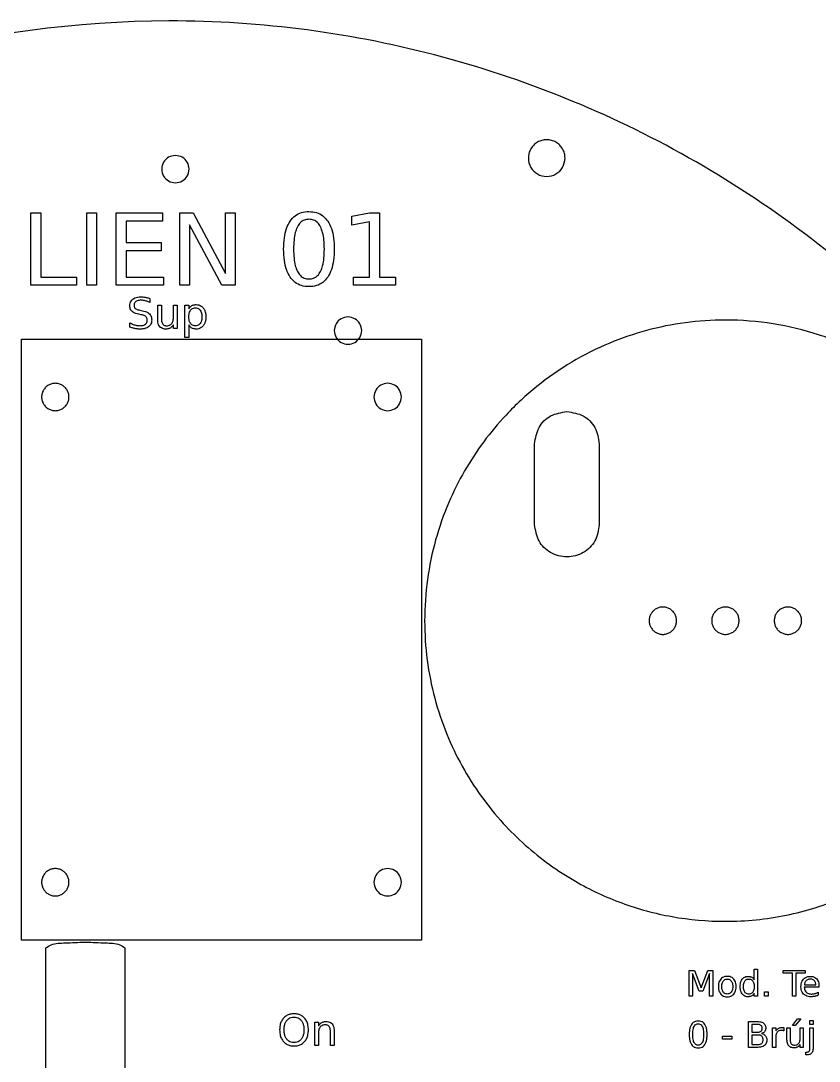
# Model space of a CAD drawing. Extents: x 0 to 245, y 0 to 210.
# Drawn here: x 90.3 to 169.6, y 106.5 to 209.8 of the extents above; entities that cross this region are included whole.
import ezdxf

# ---------------------------------------------------------------- set-up
doc = ezdxf.new("R2010")
doc.units = 0
doc.layers.add('Capa_1', color=7, linetype='CONTINUOUS')

msp = doc.modelspace()

# ---------------------------------------------------------------- linework, layer by layer
at = {"layer": 'Capa_1', "color": 7}
for p, q in [((105.647532, 196.469889), (105.647532, 196.469889)), ((144.336967, 196.201368), (144.336967, 196.201368)), ((122.782451, 180.429025), (122.782451, 180.429025)), ((95.083063, 172.474839), (95.083063, 172.474839)), ((128.083061, 172.474839), (128.083061, 172.474839)), ((144.520942, 171.025046), (144.520942, 171.025046)), ((141.31387, 159.800298), (141.31387, 167.817974)), ((147.728014, 167.817974), (147.728014, 159.800298)), ((155.40406, 150.257408), (155.40406, 150.257408)), ((161.612949, 150.257408), (161.612949, 150.257408)), ((167.821838, 150.257408), (167.821838, 150.257408)), ((95.083063, 124.274839), (95.083063, 124.274839)), ((128.083061, 124.274839), (128.083061, 124.274839)), ((96.66853, 118.333627), (96.766851, 118.333627)), ((96.66853, 118.333627), (96.66853, 118.333627)), ((92.792188, 102.976598), (92.792188, 117.766755)), ((100.643192, 117.766755), (100.643192, 102.976598))]:
    msp.add_line(p, q, dxfattribs=at)
at = {"layer": 'Capa_1', "color": 5}
for p, q in [((91.291605, 190.766921), (92.274753, 190.766921)), ((91.291605, 183.573539), (91.291605, 190.766921)), ((91.291605, 190.766921), (91.291605, 190.766921)), ((92.274753, 190.766921), (92.274753, 184.392611)), ((96.840065, 190.766921), (97.823214, 190.766921)), ((96.840065, 183.573539), (96.840065, 190.766921)), ((96.840065, 190.766921), (96.840065, 190.766921)), ((97.823214, 190.766921), (97.823214, 183.573539)), ((99.779775, 190.766921), (104.374291, 190.766921)), ((99.779775, 183.573539), (99.779775, 190.766921)), ((99.779775, 190.766921), (99.779775, 190.766921)), ((104.374291, 190.766921), (104.374291, 189.947849)), ((106.0875, 190.766921), (107.411342, 190.766921)), ((106.0875, 183.573539), (106.0875, 190.766921)), ((106.0875, 190.766921), (106.0875, 190.766921)), ((107.411342, 190.766921), (110.633343, 184.749148)), ((110.633343, 184.749148), (110.633343, 190.766921)), ((110.633343, 190.766921), (111.58729, 190.766921)), ((111.58729, 190.766921), (111.58729, 183.573539)), ((118.907364, 190.897009), (118.907364, 190.897009)), ((123.180653, 190.42002), (124.918197, 190.766921)), ((123.180653, 189.533495), (123.180653, 190.42002)), ((124.918197, 190.766921), (125.901346, 190.766921)), ((125.901346, 190.766921), (125.901346, 184.392611)), ((104.374291, 189.947849), (100.762924, 189.947849)), ((100.762924, 189.947849), (100.762924, 187.81826)), ((110.263446, 183.573539), (107.041447, 189.591312)), ((107.041447, 189.591312), (107.041447, 183.573539)), ((118.907364, 190.126118), (118.907364, 190.126118)), ((124.92793, 189.880395), (123.180653, 189.533495)), ((124.92793, 184.392611), (124.92793, 189.880395)), ((100.762924, 187.81826), (104.223411, 187.81826)), ((104.223411, 187.81826), (104.223411, 186.999188)), ((104.223411, 186.999188), (100.762924, 186.999188)), ((100.762924, 186.999188), (100.762924, 184.392611)), ((92.274753, 184.392611), (95.813113, 184.392611)), ((95.813113, 184.392611), (95.813113, 183.573539)), ((100.762924, 184.392611), (104.461898, 184.392611)), ((104.461898, 184.392611), (104.461898, 183.573539)), ((123.321797, 184.392611), (124.92793, 184.392611)), ((123.321797, 183.573539), (123.321797, 184.392611)), ((123.321797, 184.392611), (123.321797, 184.392611)), ((125.901346, 184.392611), (127.507479, 184.392611)), ((127.507479, 184.392611), (127.507479, 183.573539)), ((95.813113, 183.573539), (91.291605, 183.573539)), ((97.823214, 183.573539), (96.840065, 183.573539)), ((104.461898, 183.573539), (99.779775, 183.573539)), ((107.041447, 183.573539), (106.0875, 183.573539)), ((111.58729, 183.573539), (110.263446, 183.573539)), ((127.507479, 183.573539), (123.321797, 183.573539)), ((103.107545, 182.264286), (103.107545, 181.857076)), ((103.107545, 182.264286), (103.107545, 182.264286)), ((102.129828, 181.096397), (102.382008, 181.044722)), ((103.888894, 180.193094), (103.888894, 181.594559)), ((103.888894, 181.594559), (104.269231, 181.594559)), ((104.269231, 181.594559), (104.269231, 180.207564)), ((104.84594, 181.650371), (104.84594, 181.650371)), ((104.84594, 181.650371), (104.84594, 181.650371)), ((105.447455, 180.281977), (105.447455, 181.594559)), ((105.447455, 181.594559), (105.827791, 181.594559)), ((105.827791, 181.594559), (105.827791, 179.279456)), ((106.600872, 178.398889), (106.600872, 181.594559)), ((106.600872, 181.594559), (106.983277, 181.594559)), ((106.983277, 181.594559), (106.983277, 181.243158)), ((101.133505, 179.415882), (101.133505, 179.845828)), ((102.260051, 180.647847), (102.005803, 180.697456)), ((103.888894, 180.193094), (103.888894, 180.193094)), ((108.277255, 180.434939), (108.277255, 180.434939)), ((105.447455, 179.279456), (105.447455, 179.634989)), ((105.827791, 179.279456), (105.447455, 179.279456)), ((106.983277, 179.626722), (106.983277, 178.398889)), ((106.983277, 179.626722), (106.983277, 179.626722)), ((106.983277, 178.398889), (106.600872, 178.398889)), ((156.661764, 115.526506), (157.180251, 115.526506)), ((156.661764, 112.954745), (156.661764, 115.526506)), ((156.661764, 115.526506), (156.661764, 115.526506)), ((157.662563, 113.449114), (156.999383, 115.213002)), ((156.999383, 115.213002), (156.999383, 112.954745)), ((157.180251, 115.526506), (157.836542, 113.776398)), ((157.836542, 113.776398), (158.496279, 115.526506)), ((158.675422, 115.213002), (158.012242, 113.449114)), ((158.496279, 115.526506), (159.014763, 115.526506)), ((158.675422, 112.954745), (158.675422, 115.213002)), ((159.014763, 115.526506), (159.014763, 112.954745)), ((160.441032, 114.930507), (160.441032, 114.930507)), ((163.119595, 114.591165), (163.119595, 115.635029)), ((163.119595, 115.635029), (163.436545, 115.635029)), ((163.436545, 115.635029), (163.436545, 112.954745)), ((165.992806, 115.526506), (168.168384, 115.526506)), ((165.992806, 115.233675), (165.992806, 115.526506)), ((165.992806, 115.526506), (165.992806, 115.526506)), ((166.905756, 115.233675), (165.992806, 115.233675)), ((166.905756, 112.954745), (166.905756, 115.233675)), ((168.168384, 115.233675), (167.255432, 115.233675)), ((167.255432, 115.233675), (167.255432, 112.954745)), ((168.168384, 115.526506), (168.168384, 115.233675)), ((160.441032, 114.661789), (160.441032, 114.661789)), ((162.039559, 113.917648), (162.039559, 113.917648)), ((163.119595, 114.591165), (163.119595, 114.591165)), ((169.542976, 113.843578), (168.085701, 113.843578)), ((168.096036, 114.089902), (169.226026, 114.091595)), ((169.226026, 114.091595), (169.226026, 114.091626)), ((169.542976, 113.998609), (169.542976, 113.843578)), ((169.542976, 113.998609), (169.542976, 113.998609)), ((156.999383, 112.954745), (156.661764, 112.954745)), ((158.012242, 113.449114), (157.662563, 113.449114)), ((159.014763, 112.954745), (158.675422, 112.954745)), ((163.119595, 112.954745), (163.119595, 113.244133)), ((163.436545, 112.954745), (163.119595, 112.954745)), ((164.134175, 113.392271), (164.497633, 113.392271)), ((164.134175, 112.954745), (164.134175, 113.392271)), ((164.134175, 113.392271), (164.134175, 113.392271)), ((164.497633, 112.954745), (164.134175, 112.954745)), ((164.497633, 113.392271), (164.497633, 112.954745)), ((167.255432, 112.954745), (166.905756, 112.954745)), ((169.468906, 113.352653), (169.468906, 113.05293)), ((117.428311, 111.218088), (117.428311, 111.218088)), ((117.428311, 110.879091), (117.428311, 110.879091)), ((166.919537, 110.048598), (167.401849, 110.696276)), ((167.744636, 110.696276), (167.183084, 110.048598)), ((167.401849, 110.696276), (167.744636, 110.696276)), ((167.401849, 110.696276), (167.401849, 110.696276)), ((119.476765, 108.076161), (119.476765, 110.391267)), ((119.476765, 110.391267), (119.85917, 110.391267)), ((119.85917, 110.391267), (119.85917, 110.031597)), ((157.5506, 110.493016), (157.5506, 110.493016)), ((157.5506, 110.21741), (157.5506, 110.21741)), ((162.542541, 110.446506), (163.431377, 110.446506)), ((162.542541, 107.874745), (162.542541, 110.446506)), ((162.542541, 110.446506), (162.542541, 110.446506)), ((162.890496, 110.160564), (162.890496, 109.385418)), ((163.405537, 110.160564), (162.890496, 110.160564)), ((162.890496, 110.160564), (162.890496, 110.160564)), ((164.935162, 107.874736), (164.935162, 109.803988)), ((164.935162, 109.803988), (165.253833, 109.803988)), ((165.253833, 109.803988), (165.253833, 109.504265)), ((166.06343, 109.833282), (166.065123, 109.507722)), ((166.36832, 108.63611), (166.36832, 109.803996)), ((166.36832, 109.803996), (166.68527, 109.803996)), ((166.68527, 109.803996), (166.68527, 108.648166)), ((167.183084, 110.048598), (166.919537, 110.048598)), ((167.16586, 109.850507), (167.16586, 109.850507)), ((167.16586, 109.850507), (167.16586, 109.850507)), ((167.667121, 108.710179), (167.667121, 109.803996)), ((167.667121, 109.803996), (167.98407, 109.803996)), ((167.98407, 109.803996), (167.98407, 107.874745)), ((168.640361, 110.555029), (168.957311, 110.555029)), ((168.640361, 110.153675), (168.640361, 110.555029)), ((168.640361, 110.555029), (168.640361, 110.555029)), ((168.957311, 110.153675), (168.640361, 110.153675)), ((168.640361, 109.803996), (168.957311, 109.803996)), ((168.640361, 107.840294), (168.640361, 109.803996)), ((168.640361, 109.803996), (168.640361, 109.803996)), ((168.957311, 110.555029), (168.957311, 110.153675)), ((168.957311, 109.803996), (168.957311, 107.840294)), ((119.85917, 109.384608), (119.85917, 108.076161)), ((121.035326, 108.076161), (121.035326, 109.461091)), ((121.415662, 109.473491), (121.415662, 108.076161)), ((121.415662, 109.473491), (121.415662, 109.473491)), ((159.970777, 108.982343), (160.899231, 108.982343)), ((159.970777, 108.699844), (159.970777, 108.982343)), ((159.970777, 108.982343), (159.970777, 108.982343)), ((160.899231, 108.699844), (159.970777, 108.699844)), ((160.899231, 108.982343), (160.899231, 108.699844)), ((162.890496, 109.385418), (163.405537, 109.385418)), ((162.890496, 109.10292), (162.890496, 108.160687)), ((163.448601, 109.10292), (162.890496, 109.10292)), ((162.890496, 109.10292), (162.890496, 109.10292)), ((165.253833, 108.891038), (165.253833, 107.874736)), ((166.065123, 109.507722), (166.065151, 109.507719)), ((166.36832, 108.63611), (166.36832, 108.63611)), ((119.85917, 108.076161), (119.476765, 108.076161)), ((121.415662, 108.076161), (121.035326, 108.076161)), ((163.465828, 107.874745), (162.542541, 107.874745)), ((162.890496, 108.160687), (163.448601, 108.160687)), ((165.253833, 107.874736), (164.935162, 107.874736)), ((167.667121, 107.874745), (167.667121, 108.171022)), ((167.98407, 107.874745), (167.667121, 107.874745)), ((168.244175, 107.140939), (168.244175, 107.409657)), ((168.244175, 107.409657), (168.328579, 107.409657)), ((168.364754, 107.140939), (168.244175, 107.140939))]:
    msp.add_line(p, q, dxfattribs=at)
at = {"layer": 'Capa_1', "color": 1}
for p, q in [((90.365286, 178.233727), (130.083062, 178.233727)), ((90.365286, 118.515951), (90.365286, 178.233727)), ((130.083062, 178.233727), (130.083062, 118.515951)), ((130.083062, 118.515951), (90.365286, 118.515951))]:
    msp.add_line(p, q, dxfattribs=at)
at = {"layer": 'Capa_1', "color": 7}
for points, knots in [([(209.823611, 105.000001), (209.124812, 95.827077), (207.732996, 77.557137), (196.734645, 51.988948), (180.000205, 30.022756), (158.007991, 13.176952), (132.432446, 2.595843), (95.915034, -2.282518), (50.065132, 10.013891), (10.042083, 50.115769), (-4.830713, 105.000001), (10.042083, 159.884233), (50.065132, 199.986111), (95.915034, 212.28252), (132.432446, 207.404159), (158.007991, 196.823051), (180.000205, 179.977246), (196.734645, 158.011054), (207.732996, 132.442866), (209.124812, 114.172926), (209.823611, 105.000001)], [0, 0, 0, 0, 27.440188, 54.6533, 82.093488, 109.533676, 136.746788, 164.186976, 218.994957, 272.177351, 326.985332, 381.793314, 434.975707, 489.783689, 517.223877, 544.436988, 571.877177, 599.317365, 626.530476, 653.970665, 653.970665, 653.970665, 653.970665]), ([(144.336967, 196.201368), (144.286845, 195.879895), (144.188087, 195.246482), (143.462084, 194.549169), (142.515011, 194.29071), (141.558111, 194.549377), (140.86101, 195.245669), (140.646954, 196.043334), (140.73184, 196.678581), (140.915915, 197.123653), (141.208982, 197.505738), (141.591126, 197.798779), (142.035937, 197.983019), (142.513349, 198.046049), (142.990809, 197.98302), (143.435477, 197.798775), (143.818147, 197.505754), (144.109255, 197.123597), (144.300598, 196.678791), (144.32481, 196.360949), (144.336967, 196.201368)], [0, 0, 0, 0, 0.953491, 1.878702, 2.832193, 3.785684, 4.710894, 5.664385, 6.141761, 6.615186, 7.092562, 7.569937, 8.043363, 8.520738, 8.998114, 9.471539, 9.948915, 10.42629, 10.899716, 11.377091, 11.377091, 11.377091, 11.377091]), ([(105.647532, 196.469889), (105.887081, 196.432541), (106.359076, 196.358951), (106.878703, 195.817954), (107.07124, 195.112248), (106.878703, 194.399132), (106.359076, 193.879924), (105.647532, 193.687244), (104.935988, 193.879924), (104.41636, 194.399132), (104.223823, 195.112248), (104.41636, 195.817954), (104.935988, 196.358951), (105.407982, 196.432541), (105.647532, 196.469889)], [0, 0, 0, 0, 0.710507, 1.399941, 2.110449, 2.820956, 3.51039, 4.220897, 4.931405, 5.620839, 6.331346, 7.041853, 7.731287, 8.441795, 8.441795, 8.441795, 8.441795]), ([(122.782451, 180.429025), (123.022, 180.391676), (123.493995, 180.318086), (124.013622, 179.777089), (124.206159, 179.071383), (124.013622, 178.358267), (123.493995, 177.839059), (122.782451, 177.646379), (122.070907, 177.839059), (121.551279, 178.358267), (121.358742, 179.071383), (121.551279, 179.777089), (122.070907, 180.318086), (122.542901, 180.391676), (122.782451, 180.429025)], [0, 0, 0, 0, 0.710507, 1.399941, 2.110449, 2.820956, 3.51039, 4.220897, 4.931405, 5.620839, 6.331346, 7.041853, 7.731287, 8.441795, 8.441795, 8.441795, 8.441795]), ([(95.083063, 172.474839), (95.074004, 172.355925), (95.055962, 172.119081), (94.91338, 171.787628), (94.696456, 171.502859), (94.411305, 171.28451), (94.079954, 171.147218), (93.724168, 171.100251), (93.368417, 171.147218), (93.036963, 171.28451), (92.752194, 171.502859), (92.533845, 171.787628), (92.396553, 172.119081), (92.349587, 172.474839), (92.396553, 172.830597), (92.533845, 173.16205), (92.752194, 173.446819), (93.036963, 173.665167), (93.368417, 173.80246), (93.724168, 173.849426), (94.079954, 173.80246), (94.411305, 173.665167), (94.696456, 173.446819), (94.91338, 173.16205), (95.055962, 172.830597), (95.074004, 172.593753), (95.083063, 172.474839)], [0, 0, 0, 0, 0.355723, 0.708502, 1.064225, 1.419948, 1.772727, 2.12845, 2.484173, 2.836952, 3.192675, 3.548398, 3.901177, 4.2569, 4.612623, 4.965402, 5.321125, 5.676848, 6.029627, 6.38535, 6.741073, 7.093852, 7.449575, 7.805298, 8.158078, 8.5138, 8.5138, 8.5138, 8.5138]), ([(128.083061, 172.474839), (128.045712, 172.235289), (127.972122, 171.763295), (127.431126, 171.243668), (126.72542, 171.05113), (126.012305, 171.243669), (125.493098, 171.763296), (125.300418, 172.474839), (125.493098, 173.186382), (126.012305, 173.706009), (126.72542, 173.898548), (127.431126, 173.70601), (127.972122, 173.186383), (128.045712, 172.714388), (128.083061, 172.474839)], [0, 0, 0, 0, 0.710507, 1.399941, 2.110449, 2.820955, 3.510388, 4.220895, 4.931401, 5.620834, 6.331341, 7.041848, 7.731282, 8.441789, 8.441789, 8.441789, 8.441789]), ([(141.31387, 167.817974), (141.401388, 168.380824), (141.573636, 169.488584), (142.850333, 170.765281), (143.958093, 170.937528), (144.520942, 171.025046)], [0, 0, 0, 0, 1.678889, 3.304272, 4.98316, 4.98316, 4.98316, 4.98316]), ([(144.520942, 171.025046), (145.083791, 170.937528), (146.191551, 170.765281), (147.468249, 169.488584), (147.640496, 168.380824), (147.728014, 167.817974)], [0, 0, 0, 0, 1.678889, 3.304272, 4.983161, 4.983161, 4.983161, 4.983161]), ([(147.728014, 159.800298), (147.640495, 159.234084), (147.468248, 158.119701), (146.191551, 156.891991), (144.520942, 156.441425), (142.850333, 156.891991), (141.573636, 158.119701), (141.401388, 159.234084), (141.31387, 159.800298)], [0, 0, 0, 0, 1.678888, 3.304271, 4.98316, 6.662048, 8.287432, 9.96632, 9.96632, 9.96632, 9.96632]), ([(155.40406, 150.257408), (155.395001, 150.138494), (155.376959, 149.90165), (155.234377, 149.570197), (155.017453, 149.285428), (154.732302, 149.067079), (154.400951, 148.929787), (154.045166, 148.88282), (153.689415, 148.929787), (153.35796, 149.067079), (153.073191, 149.285428), (152.854842, 149.570197), (152.71755, 149.90165), (152.670584, 150.257408), (152.71755, 150.613166), (152.854842, 150.944619), (153.073191, 151.229388), (153.35796, 151.447737), (153.689415, 151.585029), (154.045166, 151.631995), (154.400951, 151.585029), (154.732302, 151.447737), (155.017453, 151.229388), (155.234377, 150.944619), (155.376959, 150.613166), (155.395001, 150.376322), (155.40406, 150.257408)], [0, 0, 0, 0, 0.355723, 0.708502, 1.064225, 1.419948, 1.772727, 2.12845, 2.484173, 2.836952, 3.192675, 3.548398, 3.901177, 4.2569, 4.612623, 4.965402, 5.321125, 5.676848, 6.029627, 6.38535, 6.741073, 7.093852, 7.449575, 7.805298, 8.158078, 8.5138, 8.5138, 8.5138, 8.5138]), ([(161.612949, 150.257408), (161.60389, 150.138494), (161.585848, 149.90165), (161.443266, 149.570197), (161.226342, 149.285428), (160.941191, 149.067079), (160.60984, 148.929787), (160.254054, 148.88282), (159.898304, 148.929787), (159.566849, 149.067079), (159.28208, 149.285428), (159.063731, 149.570197), (158.926439, 149.90165), (158.879473, 150.257408), (158.926439, 150.613166), (159.063731, 150.944619), (159.28208, 151.229388), (159.566849, 151.447737), (159.898304, 151.585029), (160.254054, 151.631995), (160.60984, 151.585029), (160.941191, 151.447737), (161.226342, 151.229388), (161.443266, 150.944619), (161.585848, 150.613166), (161.60389, 150.376322), (161.612949, 150.257408)], [0, 0, 0, 0, 0.355723, 0.708502, 1.064225, 1.419948, 1.772727, 2.12845, 2.484173, 2.836952, 3.192675, 3.548398, 3.901177, 4.2569, 4.612623, 4.965402, 5.321125, 5.676848, 6.029627, 6.38535, 6.741073, 7.093852, 7.449575, 7.805298, 8.158078, 8.5138, 8.5138, 8.5138, 8.5138]), ([(167.821838, 150.257408), (167.812779, 150.138494), (167.794737, 149.90165), (167.652155, 149.570197), (167.435231, 149.285428), (167.15008, 149.067079), (166.818729, 148.929787), (166.462943, 148.88282), (166.107193, 148.929787), (165.775738, 149.067079), (165.490969, 149.285428), (165.27262, 149.570197), (165.135328, 149.90165), (165.088362, 150.257408), (165.135328, 150.613166), (165.27262, 150.944619), (165.490969, 151.229388), (165.775738, 151.447737), (166.107193, 151.585029), (166.462943, 151.631995), (166.818729, 151.585029), (167.15008, 151.447737), (167.435231, 151.229388), (167.652155, 150.944619), (167.794737, 150.613166), (167.812779, 150.376322), (167.821838, 150.257408)], [0, 0, 0, 0, 0.355723, 0.708502, 1.064225, 1.419948, 1.772727, 2.12845, 2.484173, 2.836952, 3.192675, 3.548398, 3.901177, 4.2569, 4.612623, 4.965402, 5.321125, 5.676848, 6.029627, 6.38535, 6.741073, 7.093852, 7.449575, 7.805298, 8.158078, 8.5138, 8.5138, 8.5138, 8.5138]), ([(95.083063, 124.274839), (95.074004, 124.155925), (95.055962, 123.919081), (94.91338, 123.587628), (94.696456, 123.302859), (94.411305, 123.08451), (94.079954, 122.947218), (93.724168, 122.900252), (93.368417, 122.947218), (93.036963, 123.08451), (92.752194, 123.302859), (92.533845, 123.587628), (92.396553, 123.919081), (92.349587, 124.274839), (92.396553, 124.630597), (92.533845, 124.96205), (92.752194, 125.246819), (93.036963, 125.465168), (93.368417, 125.60246), (93.724168, 125.649427), (94.079954, 125.60246), (94.411305, 125.465168), (94.696456, 125.246819), (94.91338, 124.96205), (95.055962, 124.630597), (95.074004, 124.393753), (95.083063, 124.274839)], [0, 0, 0, 0, 0.355723, 0.708502, 1.064225, 1.419948, 1.772727, 2.12845, 2.484173, 2.836952, 3.192675, 3.548398, 3.901177, 4.2569, 4.612623, 4.965402, 5.321125, 5.676848, 6.029627, 6.38535, 6.741073, 7.093852, 7.449575, 7.805298, 8.158078, 8.5138, 8.5138, 8.5138, 8.5138]), ([(128.083061, 124.274839), (128.045712, 124.035289), (127.972122, 123.563295), (127.431126, 123.043668), (126.72542, 122.85113), (126.012305, 123.043669), (125.493098, 123.563296), (125.300418, 124.274839), (125.493098, 124.986382), (126.012305, 125.506009), (126.72542, 125.698548), (127.431126, 125.50601), (127.972122, 124.986383), (128.045712, 124.514389), (128.083061, 124.274839)], [0, 0, 0, 0, 0.710507, 1.399941, 2.110449, 2.820955, 3.510388, 4.220895, 4.931401, 5.620834, 6.331341, 7.041848, 7.731282, 8.441789, 8.441789, 8.441789, 8.441789]), ([(92.792188, 117.766755), (92.964593, 117.872312), (93.540055, 118.224647), (94.910816, 118.25757), (96.021349, 118.305623), (96.66853, 118.333627)], [0, 0, 0, 0, 0.600527, 2.004468, 3.965408, 3.965408, 3.965408, 3.965408]), ([(96.766851, 118.333627), (97.414031, 118.305623), (98.524564, 118.25757), (99.895325, 118.224647), (100.470787, 117.872312), (100.643192, 117.766755)], [0, 0, 0, 0, 1.960939, 3.36488, 3.965408, 3.965408, 3.965408, 3.965408])]:
    msp.add_open_spline(points, degree=3, knots=knots, dxfattribs=at)
at = {"layer": 'Capa_1', "color": 5}
for points, knots in [([(117.038409, 184.387794), (116.907452, 184.627961), (116.624223, 185.147387), (116.436331, 186.102425), (116.375127, 187.162993), (116.432576, 188.227675), (116.635342, 189.172794), (116.989281, 189.935061), (117.499143, 190.498336), (118.163838, 190.845147), (118.653042, 190.87927), (118.907364, 190.897009)], [0, 0, 0, 0, 0.816618, 1.766152, 2.884084, 4.004154, 4.953688, 5.76838, 6.495782, 7.195963, 7.954096, 7.954096, 7.954096, 7.954096]), ([(118.907364, 190.897009), (119.160823, 190.878869), (119.648049, 190.843997), (120.320958, 190.503247), (120.619415, 190.128908), (120.771453, 189.938213)], [0, 0, 0, 0, 0.757598, 1.456336, 2.181899, 2.181899, 2.181899, 2.181899]), ([(120.771453, 189.938213), (120.903417, 189.698842), (121.189022, 189.180781), (121.378143, 188.225113), (121.439764, 187.164431), (121.381782, 186.099673), (121.177112, 185.15408), (120.821452, 184.393789), (120.313109, 183.827803), (119.649821, 183.492831), (118.906591, 183.402747), (118.166348, 183.494226), (117.492148, 183.823373), (117.191484, 184.197379), (117.038409, 184.387794)], [0, 0, 0, 0, 0.815881, 1.765782, 2.885886, 4.003853, 4.953754, 5.771557, 6.495158, 7.193163, 7.950685, 8.708743, 9.408193, 10.133637, 10.133637, 10.133637, 10.133637]), ([(118.907364, 190.126118), (118.748489, 190.111854), (118.436577, 190.083851), (118.025587, 189.803715), (117.724801, 189.364416), (117.522007, 188.768686), (117.404999, 188.018968), (117.371622, 187.163266), (117.408106, 186.310109), (117.513174, 185.554469), (117.685913, 185.131916), (117.763602, 184.941872)], [0, 0, 0, 0, 0.471794, 0.926245, 1.434879, 2.046794, 2.797907, 3.705221, 4.610396, 5.361509, 5.975435, 5.975435, 5.975435, 5.975435]), ([(117.763602, 184.941872), (117.852669, 184.796408), (118.021501, 184.520669), (118.43819, 184.253365), (118.907759, 184.180077), (119.379231, 184.252557), (119.791018, 184.522096), (120.090328, 184.96448), (120.295619, 185.558104), (120.414218, 186.308466), (120.448153, 187.164145), (120.411199, 188.017394), (120.30501, 188.773549), (120.129823, 189.194867), (120.051125, 189.384134)], [0, 0, 0, 0, 0.506467, 0.960046, 1.431747, 1.905578, 2.359157, 2.864353, 3.479214, 4.230602, 5.135803, 6.043142, 6.79453, 7.407384, 7.407384, 7.407384, 7.407384]), ([(120.051125, 189.384134), (119.962948, 189.529946), (119.795791, 189.806363), (119.37848, 190.083669), (119.066584, 190.111772), (118.907364, 190.126118)], [0, 0, 0, 0, 0.507368, 0.961819, 1.435743, 1.435743, 1.435743, 1.435743]), ([(102.005803, 180.697456), (101.9107, 180.719105), (101.735734, 180.758934), (101.50558, 180.855217), (101.327205, 180.977262), (101.203725, 181.135763), (101.133749, 181.328153), (101.11322, 181.552733), (101.139009, 181.790839), (101.238236, 182.017316), (101.404931, 182.198593), (101.628209, 182.330366), (101.901646, 182.407444), (102.148, 182.424691), (102.350711, 182.418385), (102.498414, 182.405221), (102.647995, 182.383281), (102.799579, 182.352471), (102.95352, 182.313423), (103.055718, 182.28082), (103.107545, 182.264286)], [0, 0, 0, 0, 0.292181, 0.537544, 0.744249, 0.933477, 1.130167, 1.349814, 1.605376, 1.840719, 2.07861, 2.332076, 2.608734, 2.92333, 3.069008, 3.217038, 3.367911, 3.522317, 3.680908, 3.844077, 3.844077, 3.844077, 3.844077]), ([(103.107545, 181.857076), (103.05599, 181.880838), (102.956036, 181.926905), (102.806151, 181.983401), (102.661955, 182.027738), (102.522155, 182.059151), (102.38593, 182.078144), (102.225819, 182.08538), (102.050648, 182.074666), (101.870707, 182.032388), (101.724696, 181.959561), (101.616365, 181.855587), (101.552056, 181.722355), (101.535977, 181.582337), (101.547866, 181.452335), (101.588725, 181.343731), (101.662933, 181.253878), (101.78074, 181.18992), (101.938585, 181.135651), (102.061248, 181.110474), (102.129828, 181.096397)], [0, 0, 0, 0, 0.170257, 0.330092, 0.480124, 0.622494, 0.759499, 0.892165, 1.10283, 1.28398, 1.443206, 1.586613, 1.726206, 1.877797, 2.003928, 2.114988, 2.220822, 2.345804, 2.511222, 2.720984, 2.720984, 2.720984, 2.720984]), ([(102.382008, 181.044722), (102.477694, 181.023253), (102.655555, 180.983346), (102.891044, 180.878734), (103.074076, 180.741015), (103.204708, 180.567939), (103.279825, 180.359579), (103.30187, 180.117193), (103.275556, 179.862535), (103.172478, 179.622152), (102.99458, 179.436092), (102.752636, 179.306266), (102.450865, 179.232896), (102.180362, 179.215678), (101.959414, 179.223304), (101.803385, 179.240331), (101.641786, 179.267857), (101.475513, 179.306657), (101.304999, 179.355373), (101.191415, 179.395449), (101.133505, 179.415882)], [0, 0, 0, 0, 0.293689, 0.545905, 0.766783, 0.973856, 1.187079, 1.422198, 1.699153, 1.947158, 2.192018, 2.456456, 2.759954, 3.116875, 3.266265, 3.422859, 3.587335, 3.75776, 3.934839, 4.119031, 4.119031, 4.119031, 4.119031]), ([(108.277255, 180.434939), (108.274122, 180.521803), (108.268261, 180.68431), (108.210885, 180.909324), (108.114252, 181.092255), (107.983679, 181.232361), (107.816075, 181.316722), (107.630196, 181.339959), (107.444077, 181.316676), (107.276063, 181.232221), (107.144064, 181.092969), (107.048659, 180.909003), (106.993354, 180.684268), (106.977894, 180.434874), (106.993342, 180.185196), (107.04889, 179.959994), (107.143357, 179.775088), (107.27634, 179.636685), (107.444204, 179.553029), (107.630196, 179.530006), (107.815947, 179.552984), (107.9834, 179.636544), (108.11496, 179.775803), (108.210652, 179.959672), (108.268278, 180.185159), (108.27413, 180.347986), (108.277255, 180.434939)], [0, 0, 0, 0, 0.260247, 0.486871, 0.689932, 0.87526, 1.052135, 1.240751, 1.429593, 1.607082, 1.79321, 1.995729, 2.222178, 2.482408, 2.742866, 2.969981, 3.173512, 3.358821, 3.536001, 3.724811, 3.913394, 4.089958, 4.274463, 4.478535, 4.705824, 4.966298, 4.966298, 4.966298, 4.966298]), ([(106.983277, 181.243158), (107.010715, 181.286246), (107.063859, 181.369699), (107.166643, 181.473461), (107.283884, 181.553691), (107.416668, 181.610447), (107.565105, 181.643663), (107.757784, 181.656608), (107.986843, 181.628439), (108.227119, 181.510401), (108.420895, 181.317549), (108.568676, 181.067888), (108.655808, 180.76549), (108.680633, 180.43494), (108.655808, 180.104389), (108.568676, 179.801993), (108.420894, 179.55233), (108.22712, 179.359487), (107.98684, 179.241416), (107.7578, 179.213357), (107.565145, 179.22604), (107.416922, 179.258734), (107.283257, 179.313747), (107.166803, 179.39572), (107.063945, 179.499868), (107.010726, 179.583558), (106.983277, 179.626722)], [0, 0, 0, 0, 0.1529, 0.296144, 0.434636, 0.576708, 0.72663, 0.888711, 1.154761, 1.408677, 1.676523, 1.963667, 2.270153, 2.611796, 2.953438, 3.259923, 3.547067, 3.814913, 4.068829, 4.334878, 4.496943, 4.646713, 4.788334, 4.927476, 5.071211, 5.2243, 5.2243, 5.2243, 5.2243]), ([(101.133505, 179.845828), (101.189202, 179.815888), (101.29802, 179.757393), (101.464724, 179.685821), (101.62888, 179.629093), (101.791224, 179.588476), (101.951805, 179.563949), (102.132051, 179.555033), (102.322022, 179.566702), (102.510644, 179.611586), (102.663517, 179.689541), (102.777739, 179.799778), (102.845482, 179.941822), (102.862738, 180.09336), (102.848833, 180.237298), (102.801448, 180.361591), (102.717978, 180.46343), (102.598505, 180.542959), (102.443038, 180.606115), (102.324668, 180.633111), (102.260051, 180.647847)], [0, 0, 0, 0, 0.189628, 0.370484, 0.543565, 0.710176, 0.871837, 1.030056, 1.250865, 1.440705, 1.607758, 1.75977, 1.908305, 2.070063, 2.211489, 2.338927, 2.463035, 2.599956, 2.765162, 2.963754, 2.963754, 2.963754, 2.963754]), ([(105.447455, 179.634989), (105.416318, 179.59103), (105.356217, 179.506177), (105.246988, 179.400155), (105.128162, 179.317203), (104.996668, 179.259849), (104.853149, 179.226162), (104.670927, 179.214309), (104.463464, 179.234205), (104.250616, 179.317767), (104.083593, 179.463219), (103.967431, 179.663401), (103.899239, 179.912957), (103.892516, 180.095011), (103.888894, 180.193094)], [0, 0, 0, 0, 0.161325, 0.311398, 0.4541, 0.593856, 0.739084, 0.894065, 1.140213, 1.358371, 1.568901, 1.791644, 2.043113, 2.336845, 2.336845, 2.336845, 2.336845]), ([(104.269231, 180.207564), (104.27144, 180.140301), (104.275514, 180.016238), (104.317326, 179.84708), (104.388299, 179.711817), (104.494002, 179.615056), (104.629684, 179.559654), (104.793406, 179.544553), (104.968827, 179.562474), (105.138627, 179.62901), (105.275117, 179.742473), (105.376671, 179.892785), (105.437941, 180.078), (105.444165, 180.21144), (105.447455, 180.281977)], [0, 0, 0, 0, 0.201468, 0.371594, 0.518402, 0.653184, 0.792422, 0.950107, 1.142208, 1.316858, 1.488862, 1.666402, 1.854656, 2.065755, 2.065755, 2.065755, 2.065755]), ([(160.441032, 114.930507), (160.527251, 114.925545), (160.691869, 114.916073), (160.919187, 114.821854), (161.101439, 114.667254), (161.234872, 114.458523), (161.312386, 114.20179), (161.333885, 113.917904), (161.312361, 113.634006), (161.234654, 113.377387), (161.10171, 113.168262), (160.919159, 113.012933), (160.691876, 112.921293), (160.440717, 112.896149), (160.189367, 112.921265), (159.961534, 113.012857), (159.778569, 113.167944), (159.646729, 113.37762), (159.569578, 113.634068), (159.548249, 113.917904), (159.569552, 114.201729), (159.646511, 114.458289), (159.77884, 114.667573), (159.961506, 114.821928), (160.189375, 114.916113), (160.354494, 114.925557), (160.441032, 114.930507)], [0, 0, 0, 0, 0.257631, 0.491899, 0.72348, 0.96439, 1.224612, 1.51976, 1.814147, 2.074368, 2.315921, 2.547502, 2.78177, 3.039401, 3.29798, 3.532777, 3.764504, 4.005539, 4.265588, 4.559957, 4.855089, 5.115137, 5.355529, 5.587256, 5.822053, 6.080633, 6.080633, 6.080633, 6.080633]), ([(163.119595, 113.244133), (163.096671, 113.208152), (163.052169, 113.138305), (162.965835, 113.05144), (162.868197, 112.983793), (162.757115, 112.93726), (162.633475, 112.910225), (162.472959, 112.899649), (162.282051, 112.923116), (162.082125, 113.021694), (161.919729, 113.181586), (161.797791, 113.390449), (161.725675, 113.642236), (161.705208, 113.917648), (161.725675, 114.193059), (161.797791, 114.444847), (161.919728, 114.653707), (162.082126, 114.813607), (162.282048, 114.912158), (162.472972, 114.935716), (162.633508, 114.924922), (162.757329, 114.897454), (162.867675, 114.849464), (162.965966, 114.783274), (163.052241, 114.696731), (163.096679, 114.627081), (163.119595, 114.591165)], [0, 0, 0, 0, 0.127683, 0.247865, 0.364605, 0.481917, 0.606725, 0.742543, 0.963493, 1.175089, 1.398844, 1.637643, 1.892883, 2.177569, 2.462255, 2.717496, 2.956294, 3.18005, 3.391645, 3.612595, 3.748426, 3.873362, 3.991052, 4.107254, 4.227027, 4.354551, 4.354551, 4.354551, 4.354551]), ([(169.468906, 113.05293), (169.430883, 113.037606), (169.355061, 113.007049), (169.238091, 112.970625), (169.119572, 112.941343), (168.999436, 112.92021), (168.877965, 112.907604), (168.700624, 112.901323), (168.476128, 112.921161), (168.222035, 113.011551), (168.015192, 113.164477), (167.861859, 113.370299), (167.77131, 113.62278), (167.746549, 113.903605), (167.770575, 114.186158), (167.855169, 114.445959), (167.99999, 114.658303), (168.194874, 114.81809), (168.435909, 114.913018), (168.691117, 114.939117), (168.937337, 114.915053), (169.15239, 114.829328), (169.324897, 114.684326), (169.453546, 114.493073), (169.530938, 114.257724), (169.538813, 114.088217), (169.542976, 113.998609)], [0, 0, 0, 0, 0.122944, 0.245158, 0.36715, 0.488988, 0.610798, 0.733172, 1.021241, 1.281188, 1.531995, 1.781728, 2.040059, 2.326035, 2.621377, 2.88575, 3.136323, 3.382182, 3.630509, 3.901959, 4.14492, 4.366383, 4.585365, 4.810709, 5.04984, 5.318027, 5.318027, 5.318027, 5.318027]), ([(160.441032, 114.661789), (160.38751, 114.657987), (160.283711, 114.650615), (160.141395, 114.578341), (160.029282, 114.46286), (159.946499, 114.310392), (159.898591, 114.123976), (159.885174, 113.917597), (159.898466, 113.711035), (159.946044, 113.524353), (160.026857, 113.37074), (160.140235, 113.25559), (160.283001, 113.186156), (160.440404, 113.166932), (160.597561, 113.186345), (160.7392, 113.256656), (160.851306, 113.372737), (160.933653, 113.525487), (160.98171, 113.711823), (160.995228, 113.917329), (160.981686, 114.122652), (160.933637, 114.308405), (160.850961, 114.461048), (160.73941, 114.577365), (160.597671, 114.650451), (160.494253, 114.657937), (160.441032, 114.661789)], [0, 0, 0, 0, 0.159643, 0.309604, 0.466324, 0.636123, 0.824164, 1.039157, 1.254326, 1.442771, 1.612948, 1.769127, 1.91935, 2.079914, 2.23861, 2.388057, 2.544642, 2.715112, 2.903154, 3.117382, 3.330658, 3.518145, 3.688448, 3.845712, 3.995416, 4.154139, 4.154139, 4.154139, 4.154139]), ([(162.039559, 113.917648), (162.042118, 113.845183), (162.046909, 113.70953), (162.094469, 113.521859), (162.172905, 113.367772), (162.28379, 113.252436), (162.423661, 113.182724), (162.578721, 113.16353), (162.733751, 113.182732), (162.873707, 113.252406), (162.984364, 113.368007), (163.064276, 113.521642), (163.111077, 113.70948), (163.124149, 113.917593), (163.111067, 114.125469), (163.064468, 114.312919), (162.983773, 114.465766), (162.873939, 114.582079), (162.733857, 114.652419), (162.578721, 114.671839), (162.423554, 114.652427), (162.283559, 114.582049), (162.173494, 114.466004), (162.094275, 114.312699), (162.046923, 114.125423), (162.042125, 113.990038), (162.039559, 113.917648)], [0, 0, 0, 0, 0.217048, 0.406311, 0.575921, 0.730343, 0.877993, 1.035336, 1.192677, 1.340327, 1.49475, 1.66481, 1.854218, 2.07128, 2.288152, 2.477005, 2.646222, 2.80133, 2.949237, 3.106606, 3.263976, 3.411883, 3.56699, 3.735755, 3.924462, 4.14132, 4.14132, 4.14132, 4.14132]), ([(168.085701, 113.843578), (168.09293, 113.775953), (168.106519, 113.648824), (168.173175, 113.476313), (168.2753, 113.338043), (168.415103, 113.240406), (168.585702, 113.183581), (168.749709, 113.170535), (168.894614, 113.176815), (169.012797, 113.191615), (169.128892, 113.216877), (169.243589, 113.251964), (169.357808, 113.296578), (169.431546, 113.333796), (169.468906, 113.352653)], [0, 0, 0, 0, 0.203341, 0.382258, 0.547856, 0.711633, 0.885409, 1.081167, 1.201657, 1.320308, 1.437995, 1.557633, 1.679826, 1.805316, 1.805316, 1.805316, 1.805316]), ([(169.226026, 114.091626), (169.222693, 114.145956), (169.216354, 114.249281), (169.166175, 114.392734), (169.085303, 114.509767), (168.978814, 114.598959), (168.847702, 114.652175), (168.697647, 114.666817), (168.54284, 114.652359), (168.395664, 114.602318), (168.273559, 114.516967), (168.180887, 114.399536), (168.118317, 114.25388), (168.103725, 114.146486), (168.096036, 114.089902)], [0, 0, 0, 0, 0.162704, 0.309436, 0.449439, 0.584859, 0.720279, 0.867136, 1.033146, 1.18351, 1.328312, 1.47361, 1.626887, 1.797579, 1.797579, 1.797579, 1.797579]), ([(117.428311, 111.218088), (117.564417, 111.209884), (117.826099, 111.194111), (118.188815, 111.040144), (118.481924, 110.790951), (118.701855, 110.460951), (118.830864, 110.05828), (118.867084, 109.61643), (118.830843, 109.174546), (118.701533, 108.772071), (118.482595, 108.441609), (118.188517, 108.192349), (117.825998, 108.043513), (117.427851, 108.00201), (117.029288, 108.043537), (116.66548, 108.19232), (116.370239, 108.441036), (116.150743, 108.771333), (116.021582, 109.173943), (115.985421, 109.616118), (116.021599, 110.058298), (116.150684, 110.460894), (116.370582, 110.791442), (116.665217, 111.040147), (117.029177, 111.194117), (117.291745, 111.209886), (117.428311, 111.218088)], [0, 0, 0, 0, 0.406662, 0.781861, 1.15824, 1.5463, 1.955928, 2.412726, 2.86861, 3.278238, 3.667062, 4.042702, 4.417634, 4.824269, 5.232273, 5.608478, 5.985176, 6.373237, 6.782864, 7.239661, 7.69646, 8.106088, 8.494147, 8.871582, 9.248053, 9.656084, 9.656084, 9.656084, 9.656084]), ([(117.428311, 110.879091), (117.332813, 110.872665), (117.148076, 110.860235), (116.893736, 110.738525), (116.690083, 110.543556), (116.541134, 110.283194), (116.454093, 109.966211), (116.429737, 109.616496), (116.454102, 109.267029), (116.541226, 108.950671), (116.69015, 108.690933), (116.893732, 108.495032), (117.148075, 108.376846), (117.428164, 108.344049), (117.707803, 108.376746), (117.961188, 108.4948), (118.16225, 108.691791), (118.311373, 108.95056), (118.398348, 109.267063), (118.422771, 109.616496), (118.398357, 109.966177), (118.311466, 110.283306), (118.162316, 110.542697), (117.961183, 110.738764), (117.707805, 110.860317), (117.523651, 110.872687), (117.428311, 110.879091)], [0, 0, 0, 0, 0.284998, 0.551317, 0.825898, 1.119362, 1.439922, 1.803785, 2.166503, 2.486401, 2.779666, 3.054248, 3.320566, 3.605564, 3.890107, 4.155178, 4.428093, 4.721358, 5.041256, 5.403974, 5.767836, 6.088397, 6.381861, 6.654775, 6.919846, 7.204389, 7.204389, 7.204389, 7.204389]), ([(119.85917, 110.031597), (119.889923, 110.075172), (119.949385, 110.159425), (120.057971, 110.264743), (120.177237, 110.347785), (120.309842, 110.405695), (120.454716, 110.440232), (120.637534, 110.452346), (120.844851, 110.43241), (121.057188, 110.348936), (121.222804, 110.203343), (121.33823, 110.003732), (121.405451, 109.754134), (121.412083, 109.571863), (121.415662, 109.473491)], [0, 0, 0, 0, 0.159716, 0.308815, 0.451197, 0.593518, 0.740248, 0.895703, 1.141624, 1.359144, 1.568808, 1.790171, 2.041452, 2.336083, 2.336083, 2.336083, 2.336083]), ([(121.035326, 109.461091), (121.033114, 109.528269), (121.02904, 109.652018), (120.987409, 109.820648), (120.915881, 109.95493), (120.810589, 110.051548), (120.674862, 110.106927), (120.511159, 110.122031), (120.335708, 110.104125), (120.165995, 110.037527), (120.029366, 109.924434), (119.929098, 109.773528), (119.868549, 109.588504), (119.862415, 109.45514), (119.85917, 109.384608)], [0, 0, 0, 0, 0.201238, 0.370698, 0.516501, 0.651282, 0.790521, 0.948206, 1.140308, 1.314957, 1.486961, 1.663857, 1.851893, 2.06297, 2.06297, 2.06297, 2.06297]), ([(157.5506, 110.493016), (157.640569, 110.486672), (157.813678, 110.474463), (158.048721, 110.350316), (158.2277, 110.148186), (158.354205, 109.876655), (158.426418, 109.538566), (158.44647, 109.1583), (158.426434, 108.778018), (158.353945, 108.440013), (158.228223, 108.16833), (158.048494, 107.965931), (157.813564, 107.845908), (157.550542, 107.813801), (157.287312, 107.845948), (157.05207, 107.966041), (156.871031, 108.167748), (156.74671, 108.440285), (156.67461, 108.778038), (156.654808, 109.1583), (156.674626, 109.538546), (156.746451, 109.876383), (156.871554, 110.148768), (157.051842, 110.350204), (157.287202, 110.474431), (157.46056, 110.486663), (157.5506, 110.493016)], [0, 0, 0, 0, 0.268182, 0.516006, 0.774207, 1.065331, 1.404762, 1.805201, 2.204879, 2.544311, 2.836123, 3.093619, 3.34118, 3.609334, 3.87768, 4.125751, 4.383895, 4.675292, 5.014595, 5.414261, 5.814689, 6.153991, 6.444698, 6.703546, 6.95188, 7.220253, 7.220253, 7.220253, 7.220253]), ([(157.5506, 110.21741), (157.494343, 110.212294), (157.383751, 110.202239), (157.238286, 110.101894), (157.131983, 109.944884), (157.060289, 109.732011), (157.018804, 109.463997), (157.007421, 109.158297), (157.018775, 108.852601), (157.060525, 108.584603), (157.131517, 108.371755), (157.238469, 108.214347), (157.383889, 108.117667), (157.550858, 108.091623), (157.717799, 108.117563), (157.863586, 108.214119), (157.969352, 108.372233), (158.041936, 108.584356), (158.083974, 108.852599), (158.09559, 109.158297), (158.083945, 109.463999), (158.042172, 109.732259), (157.968885, 109.944407), (157.86377, 110.102123), (157.717941, 110.202353), (157.607105, 110.212326), (157.5506, 110.21741)], [0, 0, 0, 0, 0.167029, 0.328354, 0.509573, 0.728085, 0.996545, 1.320919, 1.644528, 1.91299, 2.132221, 2.312662, 2.473673, 2.640669, 2.808417, 2.969427, 3.149421, 3.36898, 3.637538, 3.961156, 4.285539, 4.554096, 4.772935, 4.95371, 5.115034, 5.282816, 5.282816, 5.282816, 5.282816]), ([(163.405537, 109.385418), (163.457532, 109.387042), (163.55299, 109.390021), (163.682681, 109.420593), (163.786088, 109.47351), (163.86038, 109.553144), (163.902954, 109.656668), (163.914128, 109.772676), (163.902929, 109.888493), (163.860295, 109.991467), (163.785789, 110.07064), (163.682925, 110.124772), (163.553029, 110.155849), (163.457531, 110.158902), (163.405537, 110.160564)], [0, 0, 0, 0, 0.15577, 0.285978, 0.396538, 0.499334, 0.605564, 0.726189, 0.845863, 0.951566, 1.05422, 1.165239, 1.295588, 1.451371, 1.451371, 1.451371, 1.451371]), ([(163.431377, 110.446506), (163.513396, 110.443578), (163.666097, 110.438127), (163.876257, 110.383548), (164.046251, 110.291562), (164.172422, 110.161452), (164.246871, 109.995497), (164.264857, 109.824841), (164.253195, 109.669073), (164.217189, 109.540179), (164.154719, 109.432587), (164.066604, 109.348679), (163.95461, 109.288739), (163.870168, 109.270809), (163.825839, 109.261396)], [0, 0, 0, 0, 0.245672, 0.457383, 0.645215, 0.818771, 0.991173, 1.180448, 1.327567, 1.458022, 1.578489, 1.696124, 1.818661, 1.954081, 1.954081, 1.954081, 1.954081]), ([(165.253833, 109.504265), (165.27692, 109.540945), (165.321835, 109.612303), (165.410711, 109.700596), (165.513245, 109.768426), (165.630075, 109.816908), (165.761838, 109.84478), (165.862306, 109.851464), (165.926351, 109.850092), (165.950498, 109.848383), (165.976129, 109.845107), (166.003651, 109.842625), (166.032937, 109.838485), (166.053039, 109.835055), (166.06343, 109.833282)], [0, 0, 0, 0, 0.129693, 0.252307, 0.372435, 0.496488, 0.629391, 0.774782, 0.797374, 0.821551, 0.847358, 0.874877, 0.904435, 0.936057, 0.936057, 0.936057, 0.936057]), ([(166.065151, 109.507719), (166.053033, 109.514245), (166.028636, 109.527382), (165.989255, 109.542252), (165.947792, 109.552885), (165.904448, 109.561984), (165.858306, 109.566933), (165.771102, 109.569773), (165.648535, 109.557387), (165.503294, 109.497574), (165.388808, 109.3953), (165.308363, 109.256152), (165.261055, 109.083813), (165.256357, 108.958417), (165.253833, 108.891038)], [0, 0, 0, 0, 0.041258, 0.083059, 0.125865, 0.169592, 0.215815, 0.264843, 0.431356, 0.581089, 0.728335, 0.883263, 1.057013, 1.258795, 1.258795, 1.258795, 1.258795]), ([(163.448601, 108.160687), (163.505827, 108.162665), (163.611007, 108.166302), (163.75392, 108.203777), (163.8672, 108.269331), (163.946923, 108.366853), (163.992071, 108.491916), (164.003961, 108.63287), (163.992129, 108.773559), (163.947283, 108.898483), (163.866542, 108.994278), (163.754006, 109.059903), (163.610979, 109.097282), (163.505817, 109.100933), (163.448601, 109.10292)], [0, 0, 0, 0, 0.171396, 0.315023, 0.43877, 0.557598, 0.684814, 0.831629, 0.979014, 1.105696, 1.223202, 1.346948, 1.490574, 1.661971, 1.661971, 1.661971, 1.661971]), ([(163.825839, 109.261396), (163.879499, 109.247082), (163.982713, 109.21955), (164.119466, 109.140072), (164.228155, 109.034343), (164.309677, 108.906349), (164.357573, 108.756447), (164.372704, 108.578742), (164.352418, 108.386606), (164.272143, 108.199233), (164.135211, 108.051457), (163.95018, 107.946519), (163.721245, 107.884288), (163.554995, 107.878076), (163.465828, 107.874745)], [0, 0, 0, 0, 0.166037, 0.319374, 0.468397, 0.617128, 0.770013, 0.935567, 1.149414, 1.343261, 1.536315, 1.742789, 1.973643, 2.240689, 2.240689, 2.240689, 2.240689]), ([(167.667121, 108.171022), (167.641174, 108.134389), (167.591091, 108.063679), (167.500067, 107.975326), (167.401043, 107.906202), (167.291466, 107.858405), (167.171866, 107.830333), (167.020015, 107.820455), (166.847129, 107.837035), (166.669755, 107.906671), (166.53057, 108.027881), (166.433768, 108.194699), (166.376941, 108.402662), (166.371338, 108.554374), (166.36832, 108.63611)], [0, 0, 0, 0, 0.134436, 0.259497, 0.378416, 0.49488, 0.615904, 0.745053, 0.950177, 1.131976, 1.307419, 1.493037, 1.702594, 1.947371, 1.947371, 1.947371, 1.947371]), ([(166.68527, 108.648166), (166.687111, 108.592114), (166.690506, 108.488729), (166.725349, 108.347764), (166.784494, 108.235046), (166.872578, 108.154411), (166.985646, 108.108243), (167.12208, 108.09566), (167.268265, 108.110594), (167.409765, 108.16604), (167.523509, 108.26059), (167.608136, 108.385851), (167.659193, 108.540197), (167.664379, 108.651398), (167.667121, 108.710179)], [0, 0, 0, 0, 0.167889, 0.309661, 0.432002, 0.544318, 0.660349, 0.791753, 0.951837, 1.097379, 1.240716, 1.388665, 1.545544, 1.72146, 1.72146, 1.72146, 1.72146]), ([(168.328579, 107.409657), (168.364709, 107.411026), (168.429833, 107.413493), (168.516629, 107.440462), (168.582401, 107.492742), (168.618423, 107.579552), (168.637501, 107.697096), (168.639323, 107.788298), (168.640361, 107.840294)], [0, 0, 0, 0, 0.108163, 0.194958, 0.268353, 0.3519, 0.469355, 0.625129, 0.625129, 0.625129, 0.625129]), ([(168.957311, 107.840294), (168.954929, 107.76561), (168.950588, 107.62946), (168.905442, 107.445871), (168.825548, 107.302506), (168.703674, 107.204096), (168.545048, 107.148948), (168.428126, 107.143754), (168.364754, 107.140939)], [0, 0, 0, 0, 0.223718, 0.407836, 0.562111, 0.707092, 0.867308, 1.056914, 1.056914, 1.056914, 1.056914])]:
    msp.add_open_spline(points, degree=3, knots=knots, dxfattribs=at)
at = {"layer": 'Capa_1', "color": 1}
msp.add_open_spline([(190.112948, 150.257408), (190.089454, 149.34758), (190.04287, 147.54364), (189.667651, 144.879729), (188.973101, 141.821396), (187.779391, 138.430268), (185.92978, 134.830649), (183.82368, 131.813438), (181.619892, 129.329218), (179.432186, 127.306724), (176.30291, 124.941897), (171.980301, 122.578487), (166.28552, 120.800583), (160.507664, 120.220223), (154.977233, 120.705788), (149.940819, 122.068947), (145.894292, 123.963275), (142.746884, 126.001914), (140.348975, 127.930608), (138.061363, 130.19166), (135.939908, 132.804528), (134.054474, 135.779148), (132.492893, 139.039307), (131.308916, 142.57211), (130.562469, 146.356898), (130.306674, 150.317266), (130.578128, 154.335732), (131.393989, 158.285278), (132.663703, 161.895681), (134.292915, 165.154778), (136.201916, 168.06637), (138.582452, 170.915846), (141.487337, 173.608728), (144.949991, 176.017168), (148.618329, 177.864171), (152.412043, 179.164113), (156.272417, 179.941921), (160.504861, 180.22115), (164.980801, 179.870216), (169.523703, 178.775265), (173.674713, 177.058902), (177.399667, 174.826942), (180.680471, 172.170713), (183.544105, 169.098898), (185.950542, 165.663556), (187.86002, 161.91468), (189.045768, 158.446381), (189.705605, 155.403366), (190.048861, 152.852916), (190.091467, 151.127409), (190.112948, 150.257408)], degree=3, knots=[0, 0, 0, 0, 2.728546, 5.409961, 8.053927, 12.128598, 16.157334, 20.15962, 23.132542, 26.104897, 29.082187, 34.883683, 40.783246, 46.86372, 52.182408, 57.35398, 62.437394, 65.516716, 68.586343, 71.652626, 75.149873, 78.659952, 82.193888, 85.969107, 89.807199, 93.734623, 97.841736, 101.852479, 105.7967, 109.288652, 112.758869, 116.217751, 120.404045, 124.602365, 128.830509, 132.682952, 136.599946, 140.609467, 145.371953, 150.011228, 154.571529, 158.793761, 162.995752, 167.19389, 171.351613, 175.538035, 179.775177, 182.305956, 184.871671, 187.48086, 187.48086, 187.48086, 187.48086], dxfattribs=at)

doc.saveas('drawing.dxf')
